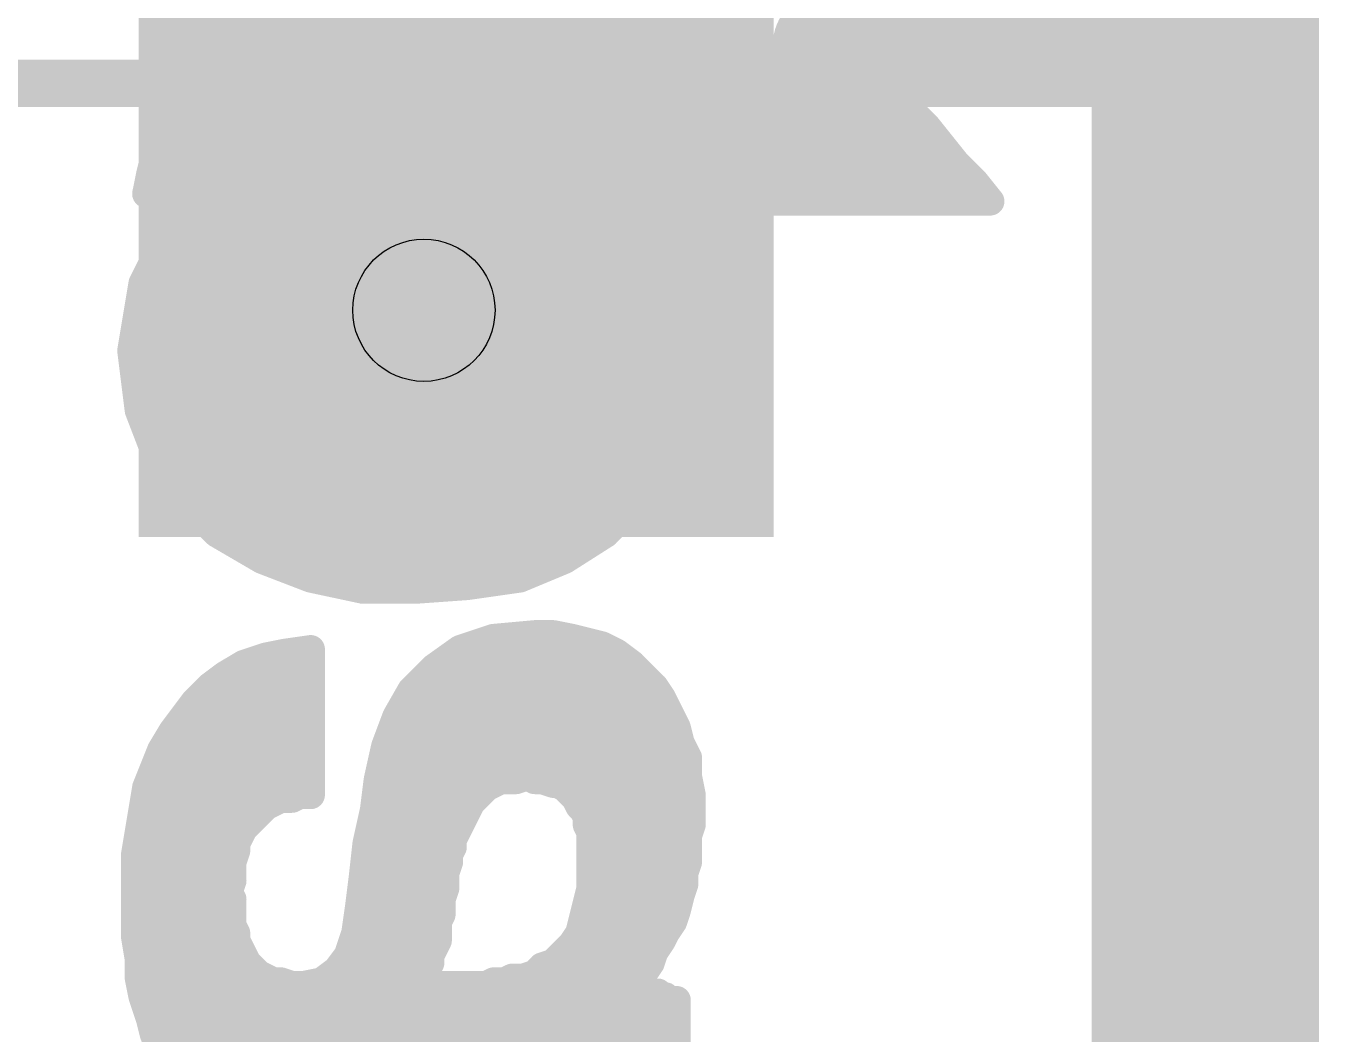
# Model space of a CAD drawing. Extents: x -39 to 68, y -15 to 21.
# Drawn here: x 19.701 to 23.165, y 9.989 to 12.69 of the extents above; entities that cross this region are included whole.
import ezdxf

# ---------------------------------------------------------------- set-up
doc = ezdxf.new("R2010")
doc.units = 0
for name, color, linetype in [('1', 12, 'CONTINUOUS'), ('16', 132, 'CONTINUOUS'), ('18', 110, 'CONTINUOUS'), ('20', 53, 'CONTINUOUS'), ('21', 53, 'CONTINUOUS'), ('22', 53, 'CONTINUOUS'), ('29', 253, 'CONTINUOUS'), ('31', 253, 'CONTINUOUS'), ('44', 253, 'CONTINUOUS'), ('49', 253, 'CONTINUOUS')]:
    doc.layers.add(name, color=color, linetype=linetype)

# ---------------------------------------------------------------- blocks, each defined once
blk = doc.blocks.new('RECT')
blk.add_solid([(-0.5, -0.5), (0.5, -0.5), (-0.5, 0.5), (0.5, 0.5)])
blk = doc.blocks.new('ROUNDV')
at = {"const_width": 0.5}
blk.add_lwpolyline([(0, -0.25, 1), (0, 0.25, 1), (0, -0.25)], format="xyb", dxfattribs=at)

msp = doc.modelspace()

# ---------------------------------------------------------------- linework, layer by layer
at = {"layer": '1'}
for points, const_width in [([(22.86, 17.272), (22.86, 0)], 0.254), ([(22.86, 3.302), (22.86, 13.97)], 0.6096)]:
    msp.add_lwpolyline(points, dxfattribs=dict(at, const_width=const_width))
at = {"layer": '16', "const_width": 0.254}
msp.add_lwpolyline([(22.86, 17.272), (22.86, 0)], dxfattribs=at)
at = {"layer": '20', "const_width": 0.2032}
msp.add_lwpolyline([(22.86, 17.272), (22.86, 0)], dxfattribs=at)
at = {"layer": '21', "const_width": 0.3048}
msp.add_lwpolyline([(21.8534, 12.636), (22.8534, 12.636)], dxfattribs=at)
at = {"layer": '21', "const_width": 0.1524}
for points in [[(21.8534, 12.7122, 1), (21.8534, 12.5598)], [(22.8534, 12.5598, 1), (22.8534, 12.7122)]]:
    msp.add_lwpolyline(points, format="xyb", dxfattribs=at)
at = {"layer": '22', "const_width": 0.0762}
for points in [[(20.0938, 12.6096), (20.0838, 12.5596)], [(21.9338, 12.6096), (20.0938, 12.6096)], [(21.9838, 12.5596), (21.9338, 12.6096)], [(20.0865, 12.573), (21.9704, 12.573)], [(20.0838, 12.5596), (20.0738, 12.5196)], [(22.0238, 12.5096), (21.9838, 12.5596)], [(20.0738, 12.5196), (20.0638, 12.4696)], [(22.0638, 12.4696), (22.0238, 12.5096)], [(20.0638, 12.4696), (20.0638, 12.4296)], [(20.0692, 12.4968), (22.0366, 12.4968)], [(22.1138, 12.4196), (22.0638, 12.4696)], [(20.0638, 12.4296), (20.0538, 12.3796)], [(20.062, 12.4206), (22.1128, 12.4206)], [(22.1538, 12.3696), (22.1138, 12.4196)], [(20.0538, 12.3796), (20.0438, 12.3296)], [(22.1938, 12.3196), (22.1538, 12.3696)], [(20.0438, 12.3296), (20.0338, 12.2896)], [(20.0468, 12.3444), (22.174, 12.3444)], [(22.2438, 12.2696), (22.1938, 12.3196)], [(20.0338, 12.2896), (20.0238, 12.2396)], [(20.0295, 12.2682), (22.2449, 12.2682)], [(22.2838, 12.2196), (22.2438, 12.2696)], [(20.0238, 12.2396), (20.2038, 12.2396)], [(20.2038, 12.2396), (20.1538, 12.1996)], [(20.5738, 12.2196), (20.6538, 12.2396)], [(20.6538, 12.2396), (20.8238, 12.2396)], [(20.8238, 12.2396), (20.9038, 12.2196)], [(20.1538, 12.1996), (20.1038, 12.1596)], [(20.1443, 12.192), (20.4761, 12.192)], [(20.4238, 12.1696), (20.4938, 12.1996)], [(20.4938, 12.1996), (20.5738, 12.2196)], [(20.9038, 12.2196), (20.9838, 12.1996)], [(20.9838, 12.1996), (21.0438, 12.1596)], [(20.9952, 12.192), (21.2983, 12.192)], [(21.3138, 12.1796), (21.2638, 12.2196)], [(21.2638, 12.2196), (22.2838, 12.2196)], [(20.1038, 12.1596), (20.0738, 12.1096)], [(20.3638, 12.1196), (20.4238, 12.1696)], [(21.0438, 12.1596), (21.1038, 12.1196)], [(21.3538, 12.1396), (21.3138, 12.1796)], [(21.3938, 12.0896), (21.3538, 12.1396)], [(20.0738, 12.1096), (20.0438, 12.0596)], [(20.0775, 12.1158), (20.3613, 12.1158)], [(20.3238, 12.0596), (20.3638, 12.1196)], [(21.1038, 12.1196), (21.1438, 12.0596)], [(21.1063, 12.1158), (21.3728, 12.1158)], [(21.4238, 12.0396), (21.3938, 12.0896)], [(20.0438, 12.0596), (20.0138, 11.9996)], [(20.2938, 11.9896), (20.3238, 12.0596)], [(21.1438, 12.0596), (21.1738, 11.9896)], [(20.0338, 12.0396), (20.3152, 12.0396)], [(21.1524, 12.0396), (21.4238, 12.0396)], [(21.4438, 11.9796), (21.4238, 12.0396)], [(20.0138, 11.9996), (20.0038, 11.9396)], [(20.2838, 11.8996), (20.2938, 11.9896)], [(21.1738, 11.9896), (21.1838, 11.8996)], [(20.0078, 11.9634), (20.2909, 11.9634)], [(21.1767, 11.9634), (21.4492, 11.9634)], [(21.4638, 11.9196), (21.4438, 11.9796)], [(20.0038, 11.9396), (19.9938, 11.8796)], [(21.4738, 11.8596), (21.4638, 11.9196)], [(19.9938, 11.8796), (19.9838, 11.8196)], [(19.9951, 11.8872), (20.2854, 11.8872)], [(20.2938, 11.8196), (20.2838, 11.8996)], [(21.1838, 11.8996), (21.1738, 11.8096)], [(21.1824, 11.8872), (21.4692, 11.8872)], [(21.4738, 11.7996), (21.4738, 11.8596)], [(19.9838, 11.8196), (20.0038, 11.6596)], [(19.9849, 11.811), (20.2975, 11.811)], [(20.3238, 11.7496), (20.2938, 11.8196)], [(21.1738, 11.8096), (21.1438, 11.7396)], [(21.174, 11.811), (21.4738, 11.811)], [(21.4638, 11.6496), (21.4738, 11.7996)], [(20.3638, 11.6896), (20.3238, 11.7496)], [(21.1438, 11.7396), (21.1038, 11.6796)], [(19.9944, 11.7348), (20.3337, 11.7348)], [(21.1406, 11.7348), (21.4695, 11.7348)], [(20.4238, 11.6396), (20.3638, 11.6896)], [(21.1038, 11.6796), (21.0438, 11.6396)], [(20.0038, 11.6596), (20.0538, 11.5296)], [(20.0042, 11.6586), (20.401, 11.6586)], [(20.4938, 11.6096), (20.4238, 11.6396)], [(21.0438, 11.6396), (20.9838, 11.5996)], [(21.0723, 11.6586), (21.4644, 11.6586)], [(21.4138, 11.5196), (21.4638, 11.6496)], [(20.5738, 11.5796), (20.4938, 11.6096)], [(20.0335, 11.5824), (20.5663, 11.5824)], [(20.6538, 11.5696), (20.5738, 11.5796)], [(20.7338, 11.5596), (20.6538, 11.5696)], [(20.8238, 11.5696), (20.7338, 11.5596)], [(20.9038, 11.5796), (20.8238, 11.5696)], [(20.9838, 11.5996), (20.9038, 11.5796)], [(20.915, 11.5824), (20.9919, 11.5824)], [(21.1438, 11.2596), (20.9838, 11.5996)], [(20.9838, 11.5996), (21.1438, 11.2596)], [(20.9919, 11.5824), (21.438, 11.5824)], [(20.7338, 11.5596), (20.7438, 11.1796)], [(20.7438, 11.1796), (20.7338, 11.5596)], [(20.0538, 11.5296), (20.1238, 11.4196)], [(20.0687, 11.5062), (20.7352, 11.5062)], [(20.7352, 11.5062), (21.0278, 11.5062)], [(21.0278, 11.5062), (21.4044, 11.5062)], [(21.3438, 11.4196), (21.4138, 11.5196)], [(20.1172, 11.43), (20.7372, 11.43)], [(20.7372, 11.43), (21.0636, 11.43)], [(21.0636, 11.43), (21.3511, 11.43)], [(20.1238, 11.4196), (20.2138, 11.3296)], [(21.2538, 11.3296), (21.3438, 11.4196)], [(20.1896, 11.3538), (20.7392, 11.3538)], [(20.2138, 11.3296), (20.3338, 11.2596)], [(20.7392, 11.3538), (21.0995, 11.3538)], [(21.0995, 11.3538), (21.278, 11.3538)], [(21.1438, 11.2596), (21.2538, 11.3296)], [(20.3029, 11.2776), (20.7412, 11.2776)], [(20.3338, 11.2596), (20.4638, 11.2096)], [(20.7412, 11.2776), (21.1353, 11.2776)], [(21.0238, 11.2096), (21.1438, 11.2596)], [(21.1353, 11.2776), (21.1721, 11.2776)], [(20.4638, 11.2096), (20.6038, 11.1796)], [(20.5021, 11.2014), (20.7432, 11.2014)], [(20.7432, 11.2014), (20.9664, 11.2014)], [(20.7438, 11.1796), (20.8838, 11.1896)], [(20.8838, 11.1896), (21.0238, 11.2096)], [(20.6038, 11.1796), (20.7438, 11.1796)], [(20.9538, 11.0496), (20.8638, 11.0196)], [(20.952, 11.049), (21.1662, 11.049)], [(21.0638, 11.0596), (20.9538, 11.0496)], [(21.1138, 11.0596), (21.0638, 11.0596)], [(21.1638, 11.0496), (21.1138, 11.0596)], [(21.2038, 11.0396), (21.1638, 11.0496)], [(20.4638, 11.0196), (20.3938, 11.0096)], [(20.4638, 10.6296), (20.4638, 11.0196)], [(20.8638, 11.0196), (20.7938, 10.9696)], [(21.2438, 11.0296), (21.2038, 11.0396)], [(21.2838, 11.0096), (21.2438, 11.0296)], [(20.2838, 10.9796), (20.2338, 10.9496)], [(20.3438, 10.9996), (20.2838, 10.9796)], [(20.3938, 11.0096), (20.3438, 10.9996)], [(21.3238, 10.9796), (21.2838, 11.0096)], [(21.3538, 10.9496), (21.3238, 10.9796)], [(20.2338, 10.9496), (20.1938, 10.9196)], [(20.2725, 10.9728), (20.4638, 10.9728)], [(20.7938, 10.9696), (20.7338, 10.9096)], [(20.7983, 10.9728), (21.3306, 10.9728)], [(21.3838, 10.9196), (21.3538, 10.9496)], [(20.1938, 10.9196), (20.1538, 10.8796)], [(20.7338, 10.9096), (20.6938, 10.8396)], [(21.4038, 10.8896), (21.3838, 10.9196)], [(20.1538, 10.8796), (20.1238, 10.8396)], [(20.1708, 10.8966), (20.4638, 10.8966)], [(20.7264, 10.8966), (21.3991, 10.8966)], [(21.4238, 10.8496), (21.4038, 10.8896)], [(20.1238, 10.8396), (20.0938, 10.7996)], [(20.6938, 10.8396), (20.6638, 10.7596)], [(21.4438, 10.8096), (21.4238, 10.8496)], [(20.1094, 10.8204), (20.4638, 10.8204)], [(20.6866, 10.8204), (21.4384, 10.8204)], [(21.4538, 10.7696), (21.4438, 10.8096)], [(20.0938, 10.7996), (20.0638, 10.7496)], [(21.4738, 10.7296), (21.4538, 10.7696)], [(20.0638, 10.7496), (20.0438, 10.6996)], [(20.0616, 10.7442), (20.4638, 10.7442)], [(20.6638, 10.7596), (20.6438, 10.6696)], [(20.6604, 10.7442), (21.4665, 10.7442)], [(21.4738, 10.6796), (21.4738, 10.7296)], [(20.0438, 10.6996), (20.0238, 10.6496)], [(20.0312, 10.668), (20.4638, 10.668)], [(20.6438, 10.6696), (20.6338, 10.5896)], [(20.6436, 10.668), (20.9706, 10.668)], [(20.9538, 10.6596), (20.9738, 10.6696)], [(20.9738, 10.6696), (21.0138, 10.6696)], [(21.0138, 10.6696), (21.0438, 10.6796)], [(21.0438, 10.6796), (21.0638, 10.6696)], [(21.0638, 10.6696), (21.0838, 10.6696)], [(21.0838, 10.6696), (21.1138, 10.6596)], [(21.0886, 10.668), (21.4761, 10.668)], [(21.4838, 10.6296), (21.4738, 10.6796)], [(20.0238, 10.6496), (20.0138, 10.5896)], [(20.9138, 10.6296), (20.9338, 10.6496)], [(20.9338, 10.6496), (20.9538, 10.6596)], [(21.1138, 10.6596), (21.1238, 10.6596)], [(21.1238, 10.6596), (21.1438, 10.6496)], [(21.1438, 10.6496), (21.1638, 10.6296)], [(20.3238, 10.5796), (20.3438, 10.5996)], [(20.3438, 10.5996), (20.3638, 10.6096)], [(20.3638, 10.6096), (20.3838, 10.6196)], [(20.3838, 10.6196), (20.4138, 10.6196)], [(20.4138, 10.6196), (20.4338, 10.6296)], [(20.4338, 10.6296), (20.4638, 10.6296)], [(20.8838, 10.5896), (20.8938, 10.6096)], [(20.8938, 10.6096), (20.9038, 10.6196)], [(20.9038, 10.6196), (20.9138, 10.6296)], [(21.1638, 10.6296), (21.1738, 10.6196)], [(21.1738, 10.6196), (21.1838, 10.5996)], [(21.1838, 10.5996), (21.1938, 10.5896)], [(21.4838, 10.5496), (21.4838, 10.6296)], [(20.0138, 10.5896), (20.0038, 10.5296)], [(20.0142, 10.5918), (20.336, 10.5918)], [(20.2938, 10.5496), (20.3138, 10.5696)], [(20.3138, 10.5696), (20.3238, 10.5796)], [(20.6338, 10.5896), (20.6138, 10.4996)], [(20.8438, 10.5096), (20.6338, 10.5896)], [(20.6338, 10.5896), (20.8438, 10.5096)], [(20.6341, 10.5918), (20.8849, 10.5918)], [(20.8638, 10.5496), (20.8738, 10.5696)], [(20.8738, 10.5696), (20.8838, 10.5896)], [(21.1916, 10.5918), (21.4838, 10.5918)], [(21.1938, 10.5896), (21.2038, 10.5696)], [(21.2038, 10.5696), (21.2038, 10.5496)], [(20.0038, 10.5296), (19.9938, 10.4696)], [(20.2738, 10.5196), (20.2838, 10.5396)], [(20.2838, 10.5396), (20.2938, 10.5496)], [(20.8438, 10.5096), (20.8538, 10.5296)], [(20.8538, 10.5296), (20.8638, 10.5496)], [(21.2038, 10.5496), (21.2138, 10.5296)], [(21.2138, 10.5296), (21.2138, 10.3796)], [(21.4738, 10.5196), (21.4838, 10.5496)], [(20.0015, 10.5156), (20.2718, 10.5156)], [(20.2638, 10.4996), (20.2738, 10.5196)], [(20.2638, 10.4796), (20.2638, 10.4996)], [(20.6138, 10.4996), (20.6038, 10.4096)], [(20.6174, 10.5156), (20.8281, 10.5156)], [(20.8281, 10.5156), (20.8468, 10.5156)], [(20.8438, 10.4896), (20.8438, 10.5096)], [(21.2138, 10.5156), (21.4738, 10.5156)], [(21.4738, 10.4496), (21.4738, 10.5196)], [(19.9938, 10.4696), (19.9938, 10.2496)], [(20.2538, 10.4496), (20.2638, 10.4796)], [(20.8338, 10.4696), (20.8438, 10.4896)], [(20.8338, 10.4496), (20.8338, 10.4696)], [(19.9938, 10.4394), (20.2538, 10.4394)], [(20.2538, 10.3996), (20.2538, 10.4496)], [(20.6071, 10.4394), (20.8304, 10.4394)], [(20.8238, 10.4196), (20.8338, 10.4496)], [(21.2138, 10.4394), (21.4704, 10.4394)], [(21.4638, 10.4196), (21.4738, 10.4496)], [(20.2438, 10.3696), (20.2538, 10.3996)], [(20.6038, 10.4096), (20.5938, 10.3296)], [(20.8238, 10.3796), (20.8238, 10.4196)], [(21.4538, 10.3596), (21.4638, 10.3896)], [(21.4638, 10.3896), (21.4638, 10.4196)], [(19.9938, 10.3632), (20.247, 10.3632)], [(20.2538, 10.3496), (20.2438, 10.3696)], [(20.598, 10.3632), (20.8183, 10.3632)], [(20.8138, 10.3496), (20.8238, 10.3796)], [(21.2138, 10.3796), (21.2038, 10.3396)], [(21.2097, 10.3632), (21.455, 10.3632)], [(21.4438, 10.3196), (21.4538, 10.3596)], [(20.2538, 10.2796), (20.2538, 10.3496)], [(20.5938, 10.3296), (20.5838, 10.2596)], [(20.5938, 10.3296), (20.8038, 10.2896)], [(20.8038, 10.2896), (20.5938, 10.3296)], [(20.8138, 10.3096), (20.8138, 10.3496)], [(21.2038, 10.3396), (21.1938, 10.2996)], [(21.4338, 10.2896), (21.4438, 10.3196)], [(19.9938, 10.287), (20.2538, 10.287)], [(20.5877, 10.287), (20.8038, 10.287)], [(20.8038, 10.2896), (20.8138, 10.3096)], [(20.8038, 10.2396), (20.8038, 10.2896)], [(21.1938, 10.2996), (21.1838, 10.2596)], [(21.1907, 10.287), (21.4321, 10.287)], [(21.4138, 10.2596), (21.4338, 10.2896)], [(19.9938, 10.2496), (20.0038, 10.1896)], [(20.2638, 10.2596), (20.2538, 10.2796)], [(20.2638, 10.2396), (20.2638, 10.2596)], [(20.5838, 10.2596), (20.5638, 10.1996)], [(21.1838, 10.2596), (21.1638, 10.2296)], [(21.4038, 10.2396), (21.4138, 10.2596)], [(20.2738, 10.2196), (20.2638, 10.2396)], [(20.2838, 10.1996), (20.2738, 10.2196)], [(20.7838, 10.1996), (20.7938, 10.2196)], [(20.7938, 10.2196), (20.8038, 10.2396)], [(21.1638, 10.2296), (21.1338, 10.1996)], [(21.3838, 10.2096), (21.4038, 10.2396)], [(20.0003, 10.2108), (20.2782, 10.2108)], [(20.0038, 10.1896), (20.0038, 10.1396)], [(20.2938, 10.1796), (20.2838, 10.1996)], [(20.5638, 10.1996), (20.5338, 10.1596)], [(20.5675, 10.2108), (20.7894, 10.2108)], [(20.7838, 10.1796), (20.7838, 10.1996)], [(21.1338, 10.1996), (21.1138, 10.1796)], [(21.145, 10.2108), (21.3846, 10.2108)], [(21.3738, 10.1796), (21.3838, 10.2096)], [(20.3038, 10.1696), (20.2938, 10.1796)], [(20.3238, 10.1496), (20.3038, 10.1696)], [(20.3438, 10.1396), (20.3238, 10.1496)], [(20.5338, 10.1596), (20.4938, 10.1296)], [(20.7538, 10.1396), (20.7638, 10.1496)], [(20.7638, 10.1496), (20.7738, 10.1696)], [(20.7738, 10.1696), (20.7838, 10.1796)], [(21.0638, 10.1496), (21.0338, 10.1396)], [(21.0838, 10.1696), (21.0638, 10.1496)], [(21.1138, 10.1796), (21.0838, 10.1696)], [(21.3238, 10.1296), (21.3538, 10.1496)], [(21.3538, 10.1496), (21.3738, 10.1796)], [(20.0038, 10.1396), (20.0138, 10.0896)], [(20.0048, 10.1346), (20.3538, 10.1346)], [(20.3638, 10.1296), (20.3438, 10.1396)], [(20.3838, 10.1296), (20.3638, 10.1296)], [(20.4138, 10.1196), (20.3838, 10.1296)], [(20.4438, 10.1196), (20.4138, 10.1196)], [(20.4938, 10.1296), (20.4438, 10.1196)], [(20.5005, 10.1346), (20.7513, 10.1346)], [(20.7438, 10.1196), (20.7538, 10.1396)], [(20.9338, 10.1196), (20.7438, 10.1196)], [(20.9538, 10.1296), (20.9338, 10.1196)], [(20.9838, 10.1296), (20.9538, 10.1296)], [(21.0038, 10.1396), (20.9838, 10.1296)], [(20.9938, 10.1346), (21.3313, 10.1346)], [(21.0338, 10.1396), (21.0038, 10.1396)], [(21.3038, 10.1096), (21.3238, 10.1296)], [(20.0138, 10.0896), (20.0338, 10.0296)], [(21.3238, 10.1096), (21.3038, 10.1096)], [(21.3338, 10.0996), (21.3238, 10.1096)], [(21.3938, 10.0996), (21.3338, 10.0996)], [(21.4038, 10.0896), (21.3938, 10.0996)], [(21.4138, 10.0896), (21.4038, 10.0896)], [(21.4238, 10.0796), (21.4138, 10.0896)], [(21.4438, 10.0796), (21.4238, 10.0796)], [(21.4438, 9.6896), (21.4438, 10.0796)], [(20.0242, 10.0584), (21.4438, 10.0584)], [(20.0338, 10.0296), (20.0438, 9.9896)], [(20.0438, 9.9896), (20.0638, 9.9396)], [(20.0468, 9.9822), (21.4438, 9.9822)]]:
    msp.add_lwpolyline(points, dxfattribs=at)
at = {"layer": '22', "const_width": 0.0381}
for points in [[(20.0938, 12.6287, 1), (20.0938, 12.5906)], [(20.1125, 12.6059, 1), (20.0751, 12.6133)], [(21.9473, 12.6231, 1), (21.9203, 12.5961)], [(21.9338, 12.5906, 1), (21.9338, 12.6287)], [(20.0865, 12.5921, 1), (20.0865, 12.554)], [(21.9704, 12.554, 1), (21.9704, 12.5921)], [(20.0651, 12.5633, 1), (20.1025, 12.5559)], [(20.1023, 12.555, 1), (20.0653, 12.5642)], [(21.9987, 12.5715, 1), (21.9689, 12.5477)], [(21.9703, 12.5461, 1), (21.9973, 12.5731)], [(20.0553, 12.5242, 1), (20.0923, 12.515)], [(20.0925, 12.5159, 1), (20.0551, 12.5233)], [(22.0373, 12.5231, 1), (22.0103, 12.4961)], [(22.0089, 12.4977, 1), (22.0387, 12.5215)], [(20.0829, 12.4696, 1), (20.0448, 12.4696)], [(20.0692, 12.5159, 1), (20.0692, 12.4778)], [(22.0366, 12.4778, 1), (22.0366, 12.5159)], [(22.0773, 12.4831, 1), (22.0503, 12.4561)], [(20.0451, 12.4733, 1), (20.0825, 12.4659)], [(22.0503, 12.4561, 1), (22.0773, 12.4831)], [(20.062, 12.4397, 1), (20.062, 12.4016)], [(20.0448, 12.4296, 1), (20.0829, 12.4296)], [(20.0825, 12.4259, 1), (20.0451, 12.4333)], [(22.1287, 12.4315, 1), (22.0989, 12.4077)], [(22.1003, 12.4061, 1), (22.1273, 12.4331)], [(22.1128, 12.4016, 1), (22.1128, 12.4397)], [(20.0351, 12.3833, 1), (20.0725, 12.3759)], [(20.0725, 12.3759, 1), (20.0351, 12.3833)], [(22.1687, 12.3815, 1), (22.1389, 12.3577)], [(22.1389, 12.3577, 1), (22.1687, 12.3815)], [(20.0623, 12.325, 1), (20.0253, 12.3342)], [(20.0468, 12.3635, 1), (20.0468, 12.3254)], [(22.174, 12.3254, 1), (22.174, 12.3635)], [(20.0251, 12.3333, 1), (20.0625, 12.3259)], [(22.2073, 12.3331, 1), (22.1803, 12.3061)], [(22.1789, 12.3077, 1), (22.2087, 12.3315)], [(20.0295, 12.2873, 1), (20.0295, 12.2492)], [(20.0153, 12.2942, 1), (20.0523, 12.285)], [(20.0525, 12.2859, 1), (20.0151, 12.2933)], [(22.2587, 12.2815, 1), (22.2289, 12.2577)], [(22.2303, 12.2561, 1), (22.2573, 12.2831)], [(22.2449, 12.2492, 1), (22.2449, 12.2873)], [(20.0238, 12.2587, 1), (20.0238, 12.2206)], [(20.0051, 12.2433, 1), (20.0425, 12.2359)], [(20.2157, 12.2247, 1), (20.1919, 12.2545)], [(20.2038, 12.2206, 1), (20.2038, 12.2587)], [(20.6538, 12.2587, 1), (20.6538, 12.2206)], [(20.6584, 12.2211, 1), (20.6492, 12.2581)], [(20.8284, 12.2581, 1), (20.8192, 12.2211)], [(20.8238, 12.2206, 1), (20.8238, 12.2587)], [(20.1443, 12.2111, 1), (20.1443, 12.173)], [(20.1419, 12.2145, 1), (20.1657, 12.1847)], [(20.1657, 12.1847, 1), (20.1419, 12.2145)], [(20.4892, 12.2181, 1), (20.4984, 12.1811)], [(20.4761, 12.173, 1), (20.4761, 12.2111)], [(20.5013, 12.1821, 1), (20.4863, 12.2171)], [(20.5692, 12.2381, 1), (20.5784, 12.2011)], [(20.5784, 12.2011, 1), (20.5692, 12.2381)], [(20.9084, 12.2381, 1), (20.8992, 12.2011)], [(20.8992, 12.2011, 1), (20.9084, 12.2381)], [(20.9944, 12.2155, 1), (20.9732, 12.1837)], [(20.9952, 12.2111, 1), (20.9952, 12.173)], [(20.9792, 12.1811, 1), (20.9884, 12.2181)], [(21.2757, 12.2345, 1), (21.2519, 12.2047)], [(21.2638, 12.2386, 1), (21.2638, 12.2005)], [(21.2983, 12.173, 1), (21.2983, 12.2111)], [(22.2689, 12.2077, 1), (22.2987, 12.2315)], [(22.2838, 12.2005, 1), (22.2838, 12.2386)], [(20.0919, 12.1745, 1), (20.1157, 12.1447)], [(20.1201, 12.1498, 1), (20.0875, 12.1694)], [(20.4163, 12.1871, 1), (20.4313, 12.1521)], [(20.436, 12.155, 1), (20.4116, 12.1842)], [(21.0544, 12.1755, 1), (21.0332, 12.1437)], [(21.0332, 12.1437, 1), (21.0544, 12.1755)], [(21.3273, 12.1931, 1), (21.3003, 12.1661)], [(21.3019, 12.1647, 1), (21.3257, 12.1945)], [(21.3687, 12.1515, 1), (21.3389, 12.1277)], [(21.3403, 12.1261, 1), (21.3673, 12.1531)], [(20.0575, 12.1194, 1), (20.0901, 12.0998)], [(20.0901, 12.0998, 1), (20.0575, 12.1194)], [(20.0775, 12.1349, 1), (20.0775, 12.0968)], [(20.3516, 12.1342, 1), (20.376, 12.105)], [(20.3797, 12.109, 1), (20.3479, 12.1302)], [(20.3613, 12.0968, 1), (20.3613, 12.1349)], [(21.1197, 12.1302, 1), (21.0879, 12.109)], [(21.1063, 12.1349, 1), (21.1063, 12.0968)], [(21.0932, 12.1037, 1), (21.1144, 12.1355)], [(21.3728, 12.0968, 1), (21.3728, 12.1349)], [(21.4101, 12.0994, 1), (21.3775, 12.0798)], [(20.0608, 12.0511, 1), (20.0268, 12.0681)], [(20.3079, 12.0702, 1), (20.3397, 12.049)], [(20.3413, 12.0521, 1), (20.3063, 12.0671)], [(21.1613, 12.0671, 1), (21.1263, 12.0521)], [(21.1279, 12.049, 1), (21.1597, 12.0702)], [(21.3789, 12.0777, 1), (21.4087, 12.1015)], [(20.0338, 12.0587, 1), (20.0338, 12.0206)], [(20.0275, 12.0694, 1), (20.0601, 12.0498)], [(20.3152, 12.0206, 1), (20.3152, 12.0587)], [(21.1524, 12.0587, 1), (21.1524, 12.0206)], [(21.4419, 12.0456, 1), (21.4057, 12.0336)], [(21.4075, 12.0298, 1), (21.4401, 12.0494)], [(21.4238, 12.0206, 1), (21.4238, 12.0587)], [(19.9968, 12.0081, 1), (20.0308, 11.9911)], [(20.0326, 11.9965, 1), (19.995, 12.0027)], [(20.3127, 11.9875, 1), (20.2749, 11.9917)], [(21.1927, 11.9917, 1), (21.1549, 11.9875)], [(20.0078, 11.9825, 1), (20.0078, 11.9444)], [(20.2763, 11.9971, 1), (20.3113, 11.9821)], [(20.2909, 11.9444, 1), (20.2909, 11.9825)], [(21.1563, 11.9821, 1), (21.1913, 11.9971)], [(21.1767, 11.9825, 1), (21.1767, 11.9444)], [(21.4619, 11.9856, 1), (21.4257, 11.9736)], [(21.4257, 11.9736, 1), (21.4619, 11.9856)], [(21.4492, 11.9444, 1), (21.4492, 11.9825)], [(19.985, 11.9427, 1), (20.0226, 11.9365)], [(20.0226, 11.9365, 1), (19.985, 11.9427)], [(21.4826, 11.9227, 1), (21.445, 11.9165)], [(20.0126, 11.8765, 1), (19.975, 11.8827)], [(19.9951, 11.9063, 1), (19.9951, 11.8681)], [(20.3027, 11.902, 1), (20.2649, 11.8972)], [(20.2649, 11.9017, 1), (20.3027, 11.8975)], [(20.2854, 11.8681, 1), (20.2854, 11.9063)], [(21.1824, 11.9063, 1), (21.1824, 11.8681)], [(21.2027, 11.8975, 1), (21.1649, 11.9017)], [(21.1649, 11.8975, 1), (21.2027, 11.9017)], [(21.4457, 11.9136, 1), (21.4819, 11.9256)], [(21.4692, 11.8681, 1), (21.4692, 11.9063)], [(19.975, 11.8827, 1), (20.0126, 11.8765)], [(21.4929, 11.8596, 1), (21.4548, 11.8596)], [(21.455, 11.8565, 1), (21.4926, 11.8627)], [(20.0027, 11.822, 1), (19.9649, 11.8172)], [(19.9849, 11.83, 1), (19.9849, 11.7919)], [(20.3113, 11.8271, 1), (20.2763, 11.8121)], [(20.2975, 11.7919, 1), (20.2975, 11.83)], [(21.174, 11.83, 1), (21.174, 11.7919)], [(21.1913, 11.8021, 1), (21.1563, 11.8171)], [(21.4738, 11.7919, 1), (21.4738, 11.83)], [(19.965, 11.8227, 1), (20.0026, 11.8165)], [(20.2749, 11.8172, 1), (20.3127, 11.822)], [(21.1549, 11.8117, 1), (21.1927, 11.8075)], [(21.4928, 11.7983, 1), (21.4548, 11.8009)], [(21.4548, 11.7996, 1), (21.4929, 11.7996)], [(20.3397, 11.7602, 1), (20.3079, 11.739)], [(21.1597, 11.729, 1), (21.1279, 11.7502)], [(19.9944, 11.7538, 1), (19.9944, 11.7157)], [(20.3063, 11.7421, 1), (20.3413, 11.7571)], [(20.3337, 11.7157, 1), (20.3337, 11.7538)], [(21.1406, 11.7538, 1), (21.1406, 11.7157)], [(21.1263, 11.7471, 1), (21.1613, 11.7321)], [(21.4695, 11.7157, 1), (21.4695, 11.7538)], [(20.376, 11.7042, 1), (20.3516, 11.675)], [(20.3479, 11.679, 1), (20.3797, 11.7002)], [(21.0879, 11.6902, 1), (21.1197, 11.669)], [(21.1144, 11.6637, 1), (21.0932, 11.6955)], [(20.0216, 11.6664, 1), (19.986, 11.6528)], [(19.9849, 11.6572, 1), (20.0227, 11.662)], [(20.0042, 11.6776, 1), (20.0042, 11.6395)], [(20.401, 11.6395, 1), (20.401, 11.6776)], [(20.4313, 11.6571, 1), (20.4163, 11.6221)], [(20.4116, 11.625, 1), (20.436, 11.6542)], [(21.0332, 11.6555, 1), (21.0544, 11.6237)], [(21.0544, 11.6237, 1), (21.0332, 11.6555)], [(21.0723, 11.6776, 1), (21.0723, 11.6395)], [(21.4816, 11.6428, 1), (21.446, 11.6564)], [(21.4644, 11.6395, 1), (21.4644, 11.6776)], [(20.5005, 11.6274, 1), (20.4871, 11.5918)], [(20.4863, 11.5921, 1), (20.5013, 11.6271)], [(21.4448, 11.6509, 1), (21.4828, 11.6483)], [(20.0335, 11.6014, 1), (20.0335, 11.5633)], [(20.5762, 11.5985, 1), (20.5714, 11.5607)], [(20.5663, 11.5633, 1), (20.5663, 11.6014)], [(20.5671, 11.5618, 1), (20.5805, 11.5974)], [(20.6562, 11.5885, 1), (20.6514, 11.5507)], [(20.6514, 11.5507, 1), (20.6562, 11.5885)], [(20.8214, 11.5885, 1), (20.8262, 11.5507)], [(20.8259, 11.5507, 1), (20.8217, 11.5885)], [(20.8992, 11.5981, 1), (20.9084, 11.5611)], [(20.915, 11.6014, 1), (20.915, 11.5633)], [(20.9062, 11.5607, 1), (20.9014, 11.5985)], [(20.9732, 11.6155, 1), (20.9944, 11.5837)], [(21.001, 11.6077, 1), (20.9666, 11.5915)], [(21.001, 11.6077, 1), (20.9666, 11.5915)], [(20.9919, 11.6014, 1), (20.9919, 11.5633)], [(20.9884, 11.5811, 1), (20.9792, 11.6181)], [(20.9919, 11.5633, 1), (20.9919, 11.6014)], [(21.438, 11.5633, 1), (21.438, 11.6014)], [(20.7528, 11.5601, 1), (20.7148, 11.5591)], [(20.7528, 11.5601, 1), (20.7148, 11.5591)], [(20.7317, 11.5785, 1), (20.7359, 11.5407)], [(20.7314, 11.5407, 1), (20.7362, 11.5785)], [(20.0699, 11.5398, 1), (20.0377, 11.5194)], [(20.036, 11.5228, 1), (20.0716, 11.5364)], [(20.0687, 11.5252, 1), (20.0687, 11.4871)], [(20.7352, 11.5252, 1), (20.7352, 11.4871)], [(20.7352, 11.4871, 1), (20.7352, 11.5252)], [(21.0278, 11.5252, 1), (21.0278, 11.4871)], [(21.0278, 11.4871, 1), (21.0278, 11.5252)], [(21.396, 11.5264, 1), (21.4316, 11.5128)], [(21.4294, 11.5087, 1), (21.3982, 11.5305)], [(21.4044, 11.4871, 1), (21.4044, 11.5252)], [(20.1172, 11.449, 1), (20.1172, 11.4109)], [(20.7372, 11.449, 1), (20.7372, 11.4109)], [(20.7372, 11.4109, 1), (20.7372, 11.449)], [(21.0636, 11.449, 1), (21.0636, 11.4109)], [(21.0636, 11.4109, 1), (21.0636, 11.449)], [(21.3511, 11.4109, 1), (21.3511, 11.449)], [(20.1373, 11.4331, 1), (20.1103, 11.4061)], [(20.1077, 11.4094, 1), (20.1399, 11.4298)], [(21.3282, 11.4305, 1), (21.3594, 11.4087)], [(21.3573, 11.4061, 1), (21.3303, 11.4331)], [(20.1896, 11.3728, 1), (20.1896, 11.3347)], [(20.2234, 11.3461, 1), (20.2042, 11.3131)], [(20.2003, 11.3161, 1), (20.2273, 11.3431)], [(20.7392, 11.3728, 1), (20.7392, 11.3347)], [(20.7392, 11.3347, 1), (20.7392, 11.3728)], [(21.0995, 11.3728, 1), (21.0995, 11.3347)], [(21.0995, 11.3347, 1), (21.0995, 11.3728)], [(21.2403, 11.3431, 1), (21.2673, 11.3161)], [(21.264, 11.3135, 1), (21.2436, 11.3457)], [(21.278, 11.3347, 1), (21.278, 11.3728)], [(20.3029, 11.2967, 1), (20.3029, 11.2586)], [(20.3406, 11.2774, 1), (20.327, 11.2418)], [(20.3242, 11.2431, 1), (20.3434, 11.2761)], [(20.7412, 11.2967, 1), (20.7412, 11.2586)], [(20.7412, 11.2586, 1), (20.7412, 11.2967)], [(21.1353, 11.2967, 1), (21.1353, 11.2586)], [(21.1336, 11.2757, 1), (21.154, 11.2435)], [(21.1353, 11.2586, 1), (21.1353, 11.2967)], [(21.1511, 11.242, 1), (21.1365, 11.2772)], [(21.1721, 11.2586, 1), (21.1721, 11.2967)], [(21.1266, 11.2515, 1), (21.161, 11.2677)], [(21.1266, 11.2515, 1), (21.161, 11.2677)], [(20.4678, 11.2282, 1), (20.4598, 11.191)], [(20.457, 11.1918, 1), (20.4706, 11.2274)], [(20.5021, 11.2205, 1), (20.5021, 11.1824)], [(20.7432, 11.2205, 1), (20.7432, 11.1824)], [(20.7432, 11.1824, 1), (20.7432, 11.2205)], [(20.8811, 11.2085, 1), (20.8865, 11.1707)], [(20.8852, 11.1706, 1), (20.8824, 11.2086)], [(20.9664, 11.1824, 1), (20.9664, 11.2205)], [(21.0165, 11.2272, 1), (21.0311, 11.192)], [(21.0265, 11.1907, 1), (21.0211, 11.2285)], [(20.6038, 11.1987, 1), (20.6038, 11.1606)], [(20.5998, 11.161, 1), (20.6078, 11.1982)], [(20.7424, 11.1986, 1), (20.7452, 11.1606)], [(20.7248, 11.1791, 1), (20.7628, 11.1801)], [(20.7248, 11.1791, 1), (20.7628, 11.1801)], [(20.7438, 11.1606, 1), (20.7438, 11.1987)], [(20.952, 11.0681, 1), (20.952, 11.03)], [(20.9521, 11.0686, 1), (20.9555, 11.0306)], [(20.9598, 11.0315, 1), (20.9478, 11.0677)], [(21.0638, 11.0786, 1), (21.0638, 11.0405)], [(21.0655, 11.0406, 1), (21.0621, 11.0786)], [(21.1175, 11.0783, 1), (21.1101, 11.0409)], [(21.1138, 11.0405, 1), (21.1138, 11.0786)], [(21.1684, 11.0681, 1), (21.1592, 11.0311)], [(21.1601, 11.0309, 1), (21.1675, 11.0683)], [(21.1662, 11.03, 1), (21.1662, 11.0681)], [(20.4829, 11.0196, 1), (20.4448, 11.0196)], [(20.4665, 11.0007, 1), (20.4611, 11.0385)], [(20.8578, 11.0377, 1), (20.8698, 11.0015)], [(20.8749, 11.0041, 1), (20.8527, 11.0351)], [(21.2084, 11.0581, 1), (21.1992, 11.0211)], [(21.1992, 11.0211, 1), (21.2084, 11.0581)], [(21.2523, 11.0466, 1), (21.2353, 11.0126)], [(21.2392, 11.0111, 1), (21.2484, 11.0481)], [(20.2778, 10.9977, 1), (20.2898, 10.9615)], [(20.2936, 10.9633, 1), (20.274, 10.9959)], [(20.3401, 11.0183, 1), (20.3475, 10.9809)], [(20.3498, 10.9815, 1), (20.3378, 11.0177)], [(20.3911, 11.0285, 1), (20.3965, 10.9907)], [(20.3975, 10.9909, 1), (20.3901, 11.0283)], [(21.2952, 11.0248, 1), (21.2724, 10.9944)], [(21.2753, 10.9926, 1), (21.2923, 11.0266)], [(21.3373, 10.9931, 1), (21.3103, 10.9661)], [(20.224, 10.9659, 1), (20.2436, 10.9333)], [(20.2452, 10.9344, 1), (20.2224, 10.9648)], [(20.2725, 10.9919, 1), (20.2725, 10.9538)], [(20.4638, 10.9538, 1), (20.4638, 10.9919)], [(20.7827, 10.9851, 1), (20.8049, 10.9541)], [(20.7983, 10.9919, 1), (20.7983, 10.9538)], [(20.8073, 10.9561, 1), (20.7803, 10.9831)], [(21.3124, 10.9644, 1), (21.3352, 10.9948)], [(21.3306, 10.9538, 1), (21.3306, 10.9919)], [(21.3673, 10.9631, 1), (21.3403, 10.9361)], [(21.3403, 10.9361, 1), (21.3673, 10.9631)], [(20.1824, 10.9348, 1), (20.2052, 10.9044)], [(20.2073, 10.9061, 1), (20.1803, 10.9331)], [(20.7503, 10.9001, 1), (20.7173, 10.9191)], [(21.3997, 10.9302, 1), (21.3679, 10.909)], [(21.3703, 10.9061, 1), (21.3973, 10.9331)], [(20.1403, 10.8931, 1), (20.1673, 10.8661)], [(20.169, 10.8682, 1), (20.1386, 10.891)], [(20.1708, 10.9157, 1), (20.1708, 10.8776)], [(20.4638, 10.8776, 1), (20.4638, 10.9157)], [(20.7264, 10.9157, 1), (20.7264, 10.8776)], [(20.7203, 10.9231, 1), (20.7473, 10.8961)], [(21.4208, 10.8981, 1), (21.3868, 10.8811)], [(21.3879, 10.879, 1), (21.4197, 10.9002)], [(21.3991, 10.8776, 1), (21.3991, 10.9157)], [(20.139, 10.8282, 1), (20.1086, 10.851)], [(20.7116, 10.8329, 1), (20.676, 10.8463)], [(21.4408, 10.8581, 1), (21.4068, 10.8411)], [(21.4068, 10.8411, 1), (21.4408, 10.8581)], [(20.1094, 10.8395, 1), (20.1094, 10.8014)], [(20.1086, 10.851, 1), (20.139, 10.8282)], [(20.4638, 10.8014, 1), (20.4638, 10.8395)], [(20.6866, 10.8395, 1), (20.6866, 10.8014)], [(20.6773, 10.8491, 1), (20.7103, 10.8301)], [(21.4623, 10.8142, 1), (21.4253, 10.805)], [(21.4384, 10.8014, 1), (21.4384, 10.8395)], [(20.0786, 10.811, 1), (20.109, 10.7882)], [(20.1101, 10.7898, 1), (20.0775, 10.8094)], [(21.4268, 10.8011, 1), (21.4608, 10.8181)], [(21.4708, 10.7781, 1), (21.4368, 10.7611)], [(20.0616, 10.7633, 1), (20.0616, 10.7252)], [(20.0475, 10.7594, 1), (20.0801, 10.7398)], [(20.0815, 10.7425, 1), (20.0461, 10.7567)], [(20.4638, 10.7252, 1), (20.4638, 10.7633)], [(20.6604, 10.7633, 1), (20.6604, 10.7252)], [(20.646, 10.7663, 1), (20.6816, 10.7529)], [(20.6824, 10.7555, 1), (20.6452, 10.7637)], [(21.4353, 10.765, 1), (21.4723, 10.7742)], [(21.4665, 10.7252, 1), (21.4665, 10.7633)], [(21.4929, 10.7296, 1), (21.4548, 10.7296)], [(21.4568, 10.7211, 1), (21.4908, 10.7381)], [(20.0312, 10.6871, 1), (20.0312, 10.649)], [(20.0261, 10.7067, 1), (20.0615, 10.6925)], [(20.0615, 10.6925, 1), (20.0261, 10.7067)], [(20.4638, 10.649, 1), (20.4638, 10.6871)], [(20.6436, 10.6871, 1), (20.6436, 10.649)], [(20.6627, 10.6672, 1), (20.6249, 10.672)], [(20.9738, 10.6887, 1), (20.9738, 10.6506)], [(20.9823, 10.6526, 1), (20.9653, 10.6866)], [(20.9706, 10.649, 1), (20.9706, 10.6871)], [(21.0078, 10.6877, 1), (21.0198, 10.6515)], [(21.0138, 10.6506, 1), (21.0138, 10.6887)], [(21.0523, 10.6966, 1), (21.0353, 10.6626)], [(21.0498, 10.6615, 1), (21.0378, 10.6977)], [(21.0638, 10.6887, 1), (21.0638, 10.6506)], [(21.0553, 10.6526, 1), (21.0723, 10.6866)], [(21.0898, 10.6877, 1), (21.0778, 10.6515)], [(21.0886, 10.6871, 1), (21.0886, 10.649)], [(21.0838, 10.6506, 1), (21.0838, 10.6887)], [(21.4925, 10.6833, 1), (21.4551, 10.6759)], [(21.4761, 10.649, 1), (21.4761, 10.6871)], [(20.0061, 10.6567, 1), (20.0415, 10.6425)], [(20.0426, 10.6465, 1), (20.005, 10.6527)], [(20.6252, 10.6737, 1), (20.6624, 10.6655)], [(20.9253, 10.6666, 1), (20.9423, 10.6326)], [(20.9473, 10.6361, 1), (20.9203, 10.6631)], [(20.9453, 10.6766, 1), (20.9623, 10.6426)], [(20.9623, 10.6426, 1), (20.9453, 10.6766)], [(21.1138, 10.6787, 1), (21.1138, 10.6406)], [(21.1323, 10.6766, 1), (21.1153, 10.6426)], [(21.1078, 10.6415, 1), (21.1198, 10.6777)], [(21.1238, 10.6406, 1), (21.1238, 10.6787)], [(21.1573, 10.6631, 1), (21.1303, 10.6361)], [(21.1353, 10.6326, 1), (21.1523, 10.6666)], [(21.4548, 10.6796, 1), (21.4929, 10.6796)], [(20.3353, 10.6166, 1), (20.3523, 10.5826)], [(20.3573, 10.5861, 1), (20.3303, 10.6131)], [(20.3553, 10.6266, 1), (20.3723, 10.5926)], [(20.3723, 10.5926, 1), (20.3553, 10.6266)], [(20.3838, 10.6387, 1), (20.3838, 10.6006)], [(20.3923, 10.6026, 1), (20.3753, 10.6366)], [(20.4053, 10.6366, 1), (20.4223, 10.6026)], [(20.4138, 10.6006, 1), (20.4138, 10.6387)], [(20.4338, 10.6486, 1), (20.4338, 10.6105)], [(20.4423, 10.6126, 1), (20.4253, 10.6466)], [(20.4448, 10.6296, 1), (20.4829, 10.6296)], [(20.4638, 10.6105, 1), (20.4638, 10.6486)], [(20.8803, 10.6231, 1), (20.9073, 10.5961)], [(20.9108, 10.6011, 1), (20.8768, 10.6181)], [(20.8903, 10.6331, 1), (20.9173, 10.6061)], [(20.9173, 10.6061, 1), (20.8903, 10.6331)], [(20.9003, 10.6431, 1), (20.9273, 10.6161)], [(20.9273, 10.6161, 1), (20.9003, 10.6431)], [(21.1773, 10.6431, 1), (21.1503, 10.6161)], [(21.1503, 10.6161, 1), (21.1773, 10.6431)], [(21.1908, 10.6281, 1), (21.1568, 10.6111)], [(21.1603, 10.6061, 1), (21.1873, 10.6331)], [(21.1973, 10.6131, 1), (21.1703, 10.5861)], [(21.5029, 10.6296, 1), (21.4648, 10.6296)], [(21.4651, 10.6259, 1), (21.5025, 10.6333)], [(19.995, 10.5927, 1), (20.0326, 10.5865)], [(20.0326, 10.5865, 1), (19.995, 10.5927)], [(20.0142, 10.6109, 1), (20.0142, 10.5728)], [(20.3003, 10.5831, 1), (20.3273, 10.5561)], [(20.3273, 10.5561, 1), (20.3003, 10.5831)], [(20.3103, 10.5931, 1), (20.3373, 10.5661)], [(20.3373, 10.5661, 1), (20.3103, 10.5931)], [(20.336, 10.5728, 1), (20.336, 10.6109)], [(20.6406, 10.6074, 1), (20.627, 10.5718)], [(20.6406, 10.6074, 1), (20.627, 10.5718)], [(20.6149, 10.592, 1), (20.6527, 10.5872)], [(20.6341, 10.6109, 1), (20.6341, 10.5728)], [(20.6524, 10.5855, 1), (20.6152, 10.5937)], [(20.8908, 10.5611, 1), (20.8568, 10.5781)], [(20.8668, 10.5981, 1), (20.9008, 10.5811)], [(20.9008, 10.5811, 1), (20.8668, 10.5981)], [(20.8849, 10.5728, 1), (20.8849, 10.6109)], [(21.1668, 10.5911, 1), (21.2008, 10.6081)], [(21.1916, 10.6109, 1), (21.1916, 10.5728)], [(21.2108, 10.5981, 1), (21.1768, 10.5811)], [(21.1803, 10.5761, 1), (21.2073, 10.6031)], [(21.2229, 10.5696, 1), (21.1848, 10.5696)], [(21.4838, 10.5728, 1), (21.4838, 10.6109)], [(20.0226, 10.5265, 1), (19.985, 10.5327)], [(20.2703, 10.5531, 1), (20.2973, 10.5261)], [(20.3008, 10.5311, 1), (20.2668, 10.5481)], [(20.2803, 10.5631, 1), (20.3073, 10.5361)], [(20.3073, 10.5361, 1), (20.2803, 10.5631)], [(20.8708, 10.5211, 1), (20.8368, 10.5381)], [(20.8468, 10.5581, 1), (20.8808, 10.5411)], [(20.8808, 10.5411, 1), (20.8468, 10.5581)], [(20.8568, 10.5781, 1), (20.8908, 10.5611)], [(21.2208, 10.5581, 1), (21.1868, 10.5411)], [(21.1848, 10.5496, 1), (21.2229, 10.5496)], [(21.1868, 10.5611, 1), (21.2208, 10.5781)], [(21.2329, 10.5296, 1), (21.1948, 10.5296)], [(21.4648, 10.5496, 1), (21.5029, 10.5496)], [(21.5019, 10.5436, 1), (21.4657, 10.5556)], [(20.0015, 10.5347, 1), (20.0015, 10.4966)], [(19.985, 10.5327, 1), (20.0226, 10.5265)], [(20.2828, 10.4996, 1), (20.2447, 10.4996)], [(20.2568, 10.5281, 1), (20.2908, 10.5111)], [(20.2908, 10.5111, 1), (20.2568, 10.5281)], [(20.2718, 10.4966, 1), (20.2718, 10.5347)], [(20.6327, 10.4975, 1), (20.5949, 10.5017)], [(20.6174, 10.5347, 1), (20.6174, 10.4966)], [(20.8281, 10.5347, 1), (20.8281, 10.4966)], [(20.8629, 10.5096, 1), (20.8248, 10.5096)], [(20.8268, 10.5181, 1), (20.8608, 10.5011)], [(20.8281, 10.4966, 1), (20.8281, 10.5347)], [(20.8368, 10.5381, 1), (20.8708, 10.5211)], [(20.837, 10.4918, 1), (20.8506, 10.5274)], [(20.837, 10.4918, 1), (20.8506, 10.5274)], [(20.8468, 10.4966, 1), (20.8468, 10.5347)], [(21.2138, 10.5347, 1), (21.2138, 10.4966)], [(21.1968, 10.5211, 1), (21.2308, 10.5381)], [(21.4929, 10.5196, 1), (21.4548, 10.5196)], [(21.4557, 10.5256, 1), (21.4919, 10.5136)], [(21.4738, 10.4966, 1), (21.4738, 10.5347)], [(20.0129, 10.4696, 1), (19.9748, 10.4696)], [(20.2468, 10.5081, 1), (20.2808, 10.4911)], [(20.2447, 10.4796, 1), (20.2828, 10.4796)], [(20.2819, 10.4736, 1), (20.2457, 10.4856)], [(20.5952, 10.5037, 1), (20.6324, 10.4955)], [(20.8168, 10.4781, 1), (20.8508, 10.4611)], [(20.8529, 10.4696, 1), (20.8148, 10.4696)], [(20.8248, 10.4896, 1), (20.8629, 10.4896)], [(20.8608, 10.4811, 1), (20.8268, 10.4981)], [(19.975, 10.4727, 1), (20.0126, 10.4665)], [(19.9938, 10.4585, 1), (19.9938, 10.4204)], [(20.2729, 10.4496, 1), (20.2348, 10.4496)], [(20.2357, 10.4556, 1), (20.2719, 10.4436)], [(20.2538, 10.4204, 1), (20.2538, 10.4585)], [(20.6071, 10.4585, 1), (20.6071, 10.4204)], [(20.8148, 10.4496, 1), (20.8529, 10.4496)], [(20.8519, 10.4436, 1), (20.8157, 10.4556)], [(20.8304, 10.4204, 1), (20.8304, 10.4585)], [(21.2138, 10.4585, 1), (21.2138, 10.4204)], [(21.4548, 10.4496, 1), (21.4929, 10.4496)], [(21.4919, 10.4436, 1), (21.4557, 10.4556)], [(21.4704, 10.4204, 1), (21.4704, 10.4585)], [(20.2719, 10.3936, 1), (20.2357, 10.4056)], [(20.5849, 10.4117, 1), (20.6227, 10.4075)], [(20.6227, 10.4072, 1), (20.5849, 10.412)], [(20.8057, 10.4256, 1), (20.8419, 10.4136)], [(20.8429, 10.4196, 1), (20.8048, 10.4196)], [(21.4457, 10.4256, 1), (21.4819, 10.4136)], [(21.4829, 10.4196, 1), (21.4448, 10.4196)], [(21.4819, 10.3836, 1), (21.4457, 10.3956)], [(19.9938, 10.3823, 1), (19.9938, 10.3442)], [(20.2608, 10.3781, 1), (20.2268, 10.3611)], [(20.2257, 10.3756, 1), (20.2619, 10.3636)], [(20.2348, 10.3996, 1), (20.2729, 10.3996)], [(20.247, 10.3442, 1), (20.247, 10.3823)], [(20.598, 10.3823, 1), (20.598, 10.3442)], [(20.8048, 10.3796, 1), (20.8429, 10.3796)], [(20.8419, 10.3736, 1), (20.8057, 10.3856)], [(20.8183, 10.3442, 1), (20.8183, 10.3823)], [(21.2097, 10.3823, 1), (21.2097, 10.3442)], [(21.1948, 10.3796, 1), (21.2329, 10.3796)], [(21.2323, 10.375, 1), (21.1953, 10.3842)], [(21.4723, 10.355, 1), (21.4353, 10.3642)], [(21.4448, 10.3896, 1), (21.4829, 10.3896)], [(21.455, 10.3442, 1), (21.455, 10.3823)], [(20.2729, 10.3496, 1), (20.2348, 10.3496)], [(20.2368, 10.3411, 1), (20.2708, 10.3581)], [(20.5974, 10.3483, 1), (20.5902, 10.3109)], [(20.5974, 10.3483, 1), (20.5902, 10.3109)], [(20.6127, 10.3269, 1), (20.5749, 10.3323)], [(20.8329, 10.3496, 1), (20.7948, 10.3496)], [(20.7957, 10.3556, 1), (20.8319, 10.3436)], [(21.1853, 10.3442, 1), (21.2223, 10.335)], [(21.2223, 10.335, 1), (21.1853, 10.3442)], [(21.4619, 10.3136, 1), (21.4257, 10.3256)], [(21.4357, 10.3656, 1), (21.4719, 10.3536)], [(19.9938, 10.3061, 1), (19.9938, 10.268)], [(20.2538, 10.268, 1), (20.2538, 10.3061)], [(20.5877, 10.3061, 1), (20.5877, 10.268)], [(20.5749, 10.332, 1), (20.6127, 10.3272)], [(20.8229, 10.2896, 1), (20.7848, 10.2896)], [(20.7948, 10.3096, 1), (20.8329, 10.3096)], [(20.8308, 10.3011, 1), (20.7968, 10.3181)], [(20.8002, 10.2709, 1), (20.8074, 10.3083)], [(20.8002, 10.2709, 1), (20.8074, 10.3083)], [(20.8038, 10.268, 1), (20.8038, 10.3061)], [(21.1907, 10.3061, 1), (21.1907, 10.268)], [(21.1753, 10.3042, 1), (21.2123, 10.295)], [(21.2123, 10.295, 1), (21.1753, 10.3042)], [(21.4497, 10.279, 1), (21.4179, 10.3002)], [(21.4253, 10.3242, 1), (21.4623, 10.315)], [(21.4321, 10.268, 1), (21.4321, 10.3061)], [(20.0126, 10.2527, 1), (19.975, 10.2465)], [(20.2708, 10.2881, 1), (20.2368, 10.2711)], [(20.2348, 10.2796, 1), (20.2729, 10.2796)], [(20.2828, 10.2596, 1), (20.2447, 10.2596)], [(20.6019, 10.2536, 1), (20.5657, 10.2656)], [(20.7868, 10.2981, 1), (20.8208, 10.2811)], [(21.1997, 10.249, 1), (21.1679, 10.2702)], [(21.3979, 10.2702, 1), (21.4297, 10.249)], [(21.4308, 10.2511, 1), (21.3968, 10.2681)], [(21.4157, 10.2956, 1), (21.4519, 10.2836)], [(19.9748, 10.2496, 1), (20.0129, 10.2496)], [(20.2808, 10.2481, 1), (20.2468, 10.2311)], [(20.2447, 10.2396, 1), (20.2828, 10.2396)], [(20.2468, 10.2511, 1), (20.2808, 10.2681)], [(20.2908, 10.2281, 1), (20.2568, 10.2111)], [(20.5649, 10.2623, 1), (20.6027, 10.2569)], [(20.8108, 10.2111, 1), (20.7768, 10.2281)], [(20.7848, 10.2396, 1), (20.8229, 10.2396)], [(20.8208, 10.2311, 1), (20.7868, 10.2481)], [(21.1479, 10.2402, 1), (21.1797, 10.219)], [(21.1773, 10.2161, 1), (21.1503, 10.2431)], [(21.1653, 10.2642, 1), (21.2023, 10.255)], [(21.3868, 10.2481, 1), (21.4208, 10.2311)], [(21.4197, 10.229, 1), (21.3879, 10.2502)], [(20.0003, 10.2299, 1), (20.0003, 10.1918)], [(20.0229, 10.1896, 1), (19.9848, 10.1896)], [(20.2568, 10.2111, 1), (20.2908, 10.2281)], [(20.3008, 10.2081, 1), (20.2668, 10.1911)], [(20.2668, 10.1911, 1), (20.3008, 10.2081)], [(20.2782, 10.1918, 1), (20.2782, 10.2299)], [(20.5457, 10.2056, 1), (20.5819, 10.1936)], [(20.5675, 10.2299, 1), (20.5675, 10.1918)], [(20.579, 10.1882, 1), (20.5486, 10.211)], [(20.8028, 10.1996, 1), (20.7647, 10.1996)], [(20.7668, 10.2081, 1), (20.8008, 10.1911)], [(20.7768, 10.2281, 1), (20.8108, 10.2111)], [(20.7894, 10.1918, 1), (20.7894, 10.2299)], [(21.1203, 10.2131, 1), (21.1473, 10.1861)], [(21.1473, 10.1861, 1), (21.1203, 10.2131)], [(21.145, 10.2299, 1), (21.145, 10.1918)], [(21.3679, 10.2202, 1), (21.3997, 10.199)], [(21.4019, 10.2036, 1), (21.3657, 10.2156)], [(21.3846, 10.1918, 1), (21.3846, 10.2299)], [(19.985, 10.1865, 1), (20.0226, 10.1927)], [(20.3073, 10.1931, 1), (20.2803, 10.1661)], [(20.2768, 10.1711, 1), (20.3108, 10.1881)], [(20.3173, 10.1831, 1), (20.2903, 10.1561)], [(20.2903, 10.1561, 1), (20.3173, 10.1831)], [(20.3323, 10.1666, 1), (20.3153, 10.1326)], [(20.5186, 10.171, 1), (20.549, 10.1482)], [(20.5452, 10.1444, 1), (20.5224, 10.1748)], [(20.7773, 10.1361, 1), (20.7503, 10.1631)], [(20.7603, 10.1831, 1), (20.7873, 10.1561)], [(20.7908, 10.1611, 1), (20.7568, 10.1781)], [(20.7647, 10.1796, 1), (20.8028, 10.1796)], [(20.7973, 10.1661, 1), (20.7703, 10.1931)], [(21.0698, 10.1315, 1), (21.0578, 10.1677)], [(21.0778, 10.1877, 1), (21.0898, 10.1515)], [(21.0973, 10.1561, 1), (21.0703, 10.1831)], [(21.1003, 10.1931, 1), (21.1273, 10.1661)], [(21.1198, 10.1615, 1), (21.1078, 10.1977)], [(21.3644, 10.1337, 1), (21.3432, 10.1655)], [(21.3557, 10.1856, 1), (21.3919, 10.1736)], [(21.3897, 10.169, 1), (21.3579, 10.1902)], [(20.0225, 10.1433, 1), (19.9851, 10.1359)], [(19.9848, 10.1396, 1), (20.0229, 10.1396)], [(20.0048, 10.1537, 1), (20.0048, 10.1156)], [(20.3103, 10.1361, 1), (20.3373, 10.1631)], [(20.3523, 10.1566, 1), (20.3353, 10.1226)], [(20.3353, 10.1226, 1), (20.3523, 10.1566)], [(20.3638, 10.1486, 1), (20.3638, 10.1105)], [(20.3538, 10.1156, 1), (20.3538, 10.1537)], [(20.3553, 10.1126, 1), (20.3723, 10.1466)], [(20.3898, 10.1477, 1), (20.3778, 10.1115)], [(20.3838, 10.1105, 1), (20.3838, 10.1486)], [(20.4138, 10.1387, 1), (20.4138, 10.1006)], [(20.4078, 10.1015, 1), (20.4198, 10.1377)], [(20.4401, 10.1383, 1), (20.4475, 10.1009)], [(20.4438, 10.1006, 1), (20.4438, 10.1387)], [(20.4824, 10.1448, 1), (20.5052, 10.1144)], [(20.5005, 10.1537, 1), (20.5005, 10.1156)], [(20.4975, 10.1109, 1), (20.4901, 10.1483)], [(20.7438, 10.1387, 1), (20.7438, 10.1006)], [(20.7403, 10.1531, 1), (20.7673, 10.1261)], [(20.7708, 10.1311, 1), (20.7368, 10.1481)], [(20.7468, 10.1581, 1), (20.7808, 10.1411)], [(20.7513, 10.1156, 1), (20.7513, 10.1537)], [(20.9253, 10.1366, 1), (20.9423, 10.1026)], [(20.9338, 10.1006, 1), (20.9338, 10.1387)], [(20.9538, 10.1486, 1), (20.9538, 10.1105)], [(20.9623, 10.1126, 1), (20.9453, 10.1466)], [(20.9753, 10.1466, 1), (20.9923, 10.1126)], [(20.9938, 10.1537, 1), (20.9938, 10.1156)], [(20.9838, 10.1105, 1), (20.9838, 10.1486)], [(21.0038, 10.1586, 1), (21.0038, 10.1205)], [(21.0123, 10.1226, 1), (20.9953, 10.1566)], [(21.0278, 10.1577, 1), (21.0398, 10.1215)], [(21.0338, 10.1205, 1), (21.0338, 10.1586)], [(21.0503, 10.1631, 1), (21.0773, 10.1361)], [(21.3132, 10.1455, 1), (21.3344, 10.1137)], [(21.3373, 10.1161, 1), (21.3103, 10.1431)], [(21.3313, 10.1156, 1), (21.3313, 10.1537)], [(21.3379, 10.1602, 1), (21.3697, 10.139)], [(20.0319, 10.0956, 1), (19.9957, 10.0836)], [(20.7268, 10.1281, 1), (20.7608, 10.1111)], [(21.3038, 10.1287, 1), (21.3038, 10.0906)], [(21.2903, 10.1231, 1), (21.3173, 10.0961)], [(21.3373, 10.1231, 1), (21.3103, 10.0961)], [(21.3338, 10.1187, 1), (21.3338, 10.0806)], [(21.3203, 10.0861, 1), (21.3473, 10.1131)], [(21.3238, 10.0906, 1), (21.3238, 10.1287)], [(21.4073, 10.1131, 1), (21.3803, 10.0861)], [(21.4038, 10.1087, 1), (21.4038, 10.0706)], [(21.3903, 10.0761, 1), (21.4173, 10.1031)], [(21.3938, 10.0806, 1), (21.3938, 10.1187)], [(21.4273, 10.1031, 1), (21.4003, 10.0761)], [(21.4238, 10.0987, 1), (21.4238, 10.0606)], [(21.4138, 10.0706, 1), (21.4138, 10.1087)], [(21.4628, 10.0796, 1), (21.4247, 10.0796)], [(21.4438, 10.0606, 1), (21.4438, 10.0987)], [(19.9951, 10.0859, 1), (20.0325, 10.0933)], [(20.0242, 10.0775, 1), (20.0242, 10.0394)], [(21.4103, 10.0661, 1), (21.4373, 10.0931)], [(21.4438, 10.0394, 1), (21.4438, 10.0775)], [(20.0523, 10.0342, 1), (20.0153, 10.025)], [(20.0157, 10.0236, 1), (20.0519, 10.0356)], [(20.0615, 9.9967, 1), (20.0261, 9.9825)], [(20.0253, 9.985, 1), (20.0623, 9.9942)], [(20.0468, 10.0013, 1), (20.0468, 9.9632)], [(21.4438, 9.9632, 1), (21.4438, 10.0013)]]:
    msp.add_lwpolyline(points, format="xyb", dxfattribs=at)
at = {"layer": '44'}
msp.add_circle((20.767, 11.9278), 0.1905, dxfattribs=at)
at = {"layer": '49', "const_width": 0.127}
for points in [[(18.0034, 12.536), (23.0034, 12.536)], [(23.0034, 4.736), (23.0034, 12.536)]]:
    msp.add_lwpolyline(points, dxfattribs=at)
at = {"layer": '49', "const_width": 0.0635}
for points in [[(23.0352, 12.536, 1), (22.9717, 12.536)], [(23.0034, 12.5043, 1), (23.0034, 12.5678)]]:
    msp.add_lwpolyline(points, format="xyb", dxfattribs=at)

# ---------------------------------------------------------------- block references
at = {"layer": '1', "xscale": 1.8, "yscale": 1.5, "rotation": 270}
msp.add_blockref('RECT', (20.8534, 12.321), dxfattribs=at)
at = {"layer": '18', "xscale": 0.7366, "yscale": 0.7366}
msp.add_blockref('ROUNDV', (20.767, 11.9278), dxfattribs=at)
msp.add_blockref('ROUNDV', (20.767, 11.9278), dxfattribs=at)
at = {"layer": '29', "xscale": 1.7, "yscale": 2, "rotation": 180}
msp.add_blockref('RECT', (20.8534, 12.32), dxfattribs=at)
at = {"layer": '31', "xscale": 1.5, "yscale": 1.8, "rotation": 180}
msp.add_blockref('RECT', (20.8534, 12.32), dxfattribs=at)

doc.saveas('drawing.dxf')
